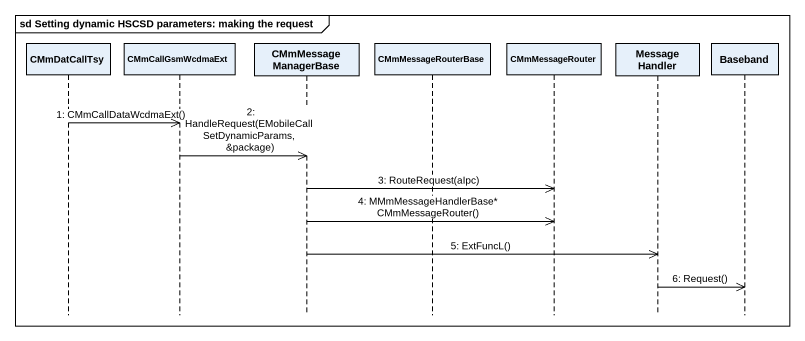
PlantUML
@startuml
mainframe sd Setting dynamic HSCSD parameters: making the request
hide footbox
participant CMmDatCallTsy
participant CMmCallGsmWcdmaExt
participant CMmMessageManagerBase
participant CMmMessageRouterBase
participant CMmMessageRouter
participant "Message Handler" as Message_Handler
participant Baseband

CMmDatCallTsy ->> CMmCallGsmWcdmaExt : 1: CMmCallDataWcdmaExt()
CMmCallGsmWcdmaExt ->> CMmMessageManagerBase : 2: HandleRequest(EMobileCallSetDynamicParams, &package)
CMmMessageManagerBase ->> CMmMessageRouter : 3: RouteRequest(aIpc)
CMmMessageManagerBase ->> CMmMessageRouter : 4: MMmMessageHandlerBase* CMmMessageRouter()
CMmMessageManagerBase ->> Message_Handler : 5: ExtFuncL()
Message_Handler ->> Baseband : 6: Request()
@enduml
